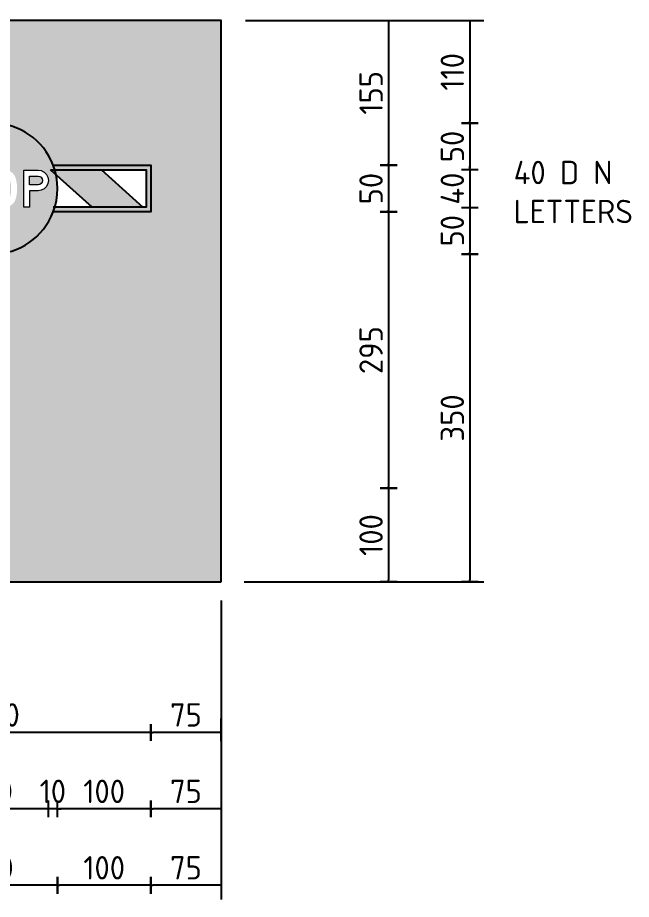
# Model space of a CAD drawing. Extents: x 0 to 420, y 0 to 297.
# Drawn here: x 194.3 to 259.9, y 148.1 to 242.4 of the extents above; entities that cross this region are included whole.
import ezdxf

# ---------------------------------------------------------------- set-up
doc = ezdxf.new("R2010")
doc.units = 0
doc.header["$LTSCALE"] = 0.3
doc.header["$MEASUREMENT"] = 0
doc.layers.get('0').update_dxf_attribs({"linetype": 'CONTINUOUS'})
doc.layers.get('DEFPOINTS').update_dxf_attribs({"linetype": 'CONTINUOUS'})
for name, color, linetype in [('COMMENTS', 4, 'CONTINUOUS'), ('L25', 1, 'CONTINUOUS'), ('red', 10, 'CONTINUOUS'), ('T25', 1, 'CONTINUOUS')]:
    doc.layers.add(name, color=color, linetype=linetype)
doc.layers.add('yellow', color=7, linetype='CONTINUOUS', true_color=0xfedb00)
doc.styles.add('iso', font='iso3098b.shx')
doc.dimstyles.new('SIGNSDIM', dxfattribs={"dimtxt": 2.5, "dimasz": 0.2, "dimexe": 1.5, "dimexo": 2, "dimtad": 1, "dimdec": 4, "dimlfac": 10, "dimrnd": 1, "dimdsep": 46, "dimtxsty": 'iso', "dimblk": 'SGNDIM', "dimcen": 2.5, "dimse2": 1, "dimadec": 0, "dimazin": 0, "dimtfac": 1, "dimtdec": 4, "dimtix": 1, "dimtmove": 0, "dimatfit": 3, "dimldrblk": 'SGNDIM', "dimfxl": 1, "dimtolj": 1, "dimtzin": 0, "dimarcsym": 0})

# ---------------------------------------------------------------- blocks, each defined once
blk = doc.blocks.new('SGNDIM')
for p, q in [((0, 0), (-1, 0)), ((0, 4.5), (0, -4.5))]:
    blk.add_line(p, q)
blk = doc.blocks.new('*D2')
at = {"layer": 'DEFPOINTS', "color": 0, "transparency": 16777216}
for p in [(208.5726999957599, 186.5325313384875), (208.5726999957599, 165.9509098701172), (216.0726999957599, 163.0115493405144)]:
    blk.add_point(p, dxfattribs=at)
at = {"layer": 'T25', "color": 0, "lineweight": -2, "transparency": 16777216}
for p, q in [((216.0726999957599, 165.0115493405144), (216.0726999957599, 167.4509098701172)), ((215.8726999957599, 165.9509098701172), (208.7726999957599, 165.9509098701172))]:
    blk.add_line(p, q, dxfattribs=at)
at = {"layer": 'T25', "color": 0, "lineweight": -2, "transparency": 16777216, "xscale": 0.2, "yscale": 0.2, "zscale": 0.2, "rotation": 180}
blk.add_blockref('SGNDIM', (208.5726999957599, 165.9509098701172), dxfattribs=at)
at = {"layer": 'T25', "color": 0, "lineweight": -2, "transparency": 16777216, "xscale": 0.2, "yscale": 0.2, "zscale": 0.2}
blk.add_blockref('SGNDIM', (216.0726999957599, 165.9509098701172), dxfattribs=at)
at = {"layer": 'T25', "color": 0, "transparency": 16777216, "insert": (212.3226999957599, 167.8259098701172), "char_height": 2.5, "attachment_point": 5, "style": 'iso'}
blk.add_mtext('\\A1;75', dxfattribs=at)
blk = doc.blocks.new('*D3')
at = {"layer": 'DEFPOINTS', "color": 0, "transparency": 16777216}
for p in [(175.5922074635039, 176.0658965748927), (208.5726999957599, 176.0658965748927), (175.5922074635039, 165.9509098701172)]:
    blk.add_point(p, dxfattribs=at)
at = {"layer": 'T25', "color": 0, "lineweight": -2, "transparency": 16777216}
blk.add_line((208.3726999957599, 165.9509098701172), (175.7922074635039, 165.9509098701172), dxfattribs=at)
at = {"layer": 'T25', "color": 0, "lineweight": -2, "transparency": 16777216, "xscale": 0.2, "yscale": 0.2, "zscale": 0.2, "rotation": 180}
blk.add_blockref('SGNDIM', (175.5922074635039, 165.9509098701172), dxfattribs=at)
at = {"layer": 'T25', "color": 0, "lineweight": -2, "transparency": 16777216, "xscale": 0.2, "yscale": 0.2, "zscale": 0.2}
blk.add_blockref('SGNDIM', (208.5726999957599, 165.9509098701172), dxfattribs=at)
at = {"layer": 'T25', "color": 0, "transparency": 16777216, "insert": (192.0824537296319, 167.8259098701172), "char_height": 2.5, "attachment_point": 5, "style": 'iso'}
blk.add_mtext('\\A1;330', dxfattribs=at)
blk = doc.blocks.new('*D5')
at = {"layer": 'DEFPOINTS', "color": 0, "transparency": 16777216}
for p in [(216.694383225, 242.0548077980703), (218.1503390737959, 226.5847744485458), (233.9836759505183, 226.5847744485458)]:
    blk.add_point(p, dxfattribs=at)
at = {"layer": 'T25', "color": 0, "lineweight": -2, "transparency": 16777216}
for p, q in [((218.694383225, 242.0548077980703), (235.4836759505183, 242.0548077980703)), ((233.9836759505183, 241.8548077980703), (233.9836759505183, 226.7847744485458))]:
    blk.add_line(p, q, dxfattribs=at)
at = {"layer": 'T25', "color": 0, "lineweight": -2, "transparency": 16777216, "xscale": 0.2, "yscale": 0.2, "zscale": 0.2}
for p, rotation in [((233.9836759505183, 242.0548077980703), 90), ((233.9836759505183, 226.5847744485458), 270)]:
    blk.add_blockref('SGNDIM', p, dxfattribs=dict(at, rotation=rotation))
at = {"layer": 'T25', "color": 0, "transparency": 16777216, "insert": (232.1086759505183, 234.3197911233081), "char_height": 2.5, "attachment_point": 5, "rotation": 90, "style": 'iso'}
blk.add_mtext('\\A1;155', dxfattribs=at)
blk = doc.blocks.new('*D6')
at = {"layer": 'DEFPOINTS', "color": 0, "transparency": 16777216}
for p in [(229.008242185857, 226.5847744485458), (229.008242185857, 221.584610973919), (233.9836759505182, 221.584610973919)]:
    blk.add_point(p, dxfattribs=at)
at = {"layer": 'T25', "color": 0, "lineweight": -2, "transparency": 16777216}
blk.add_line((233.9836759505182, 226.3847744485458), (233.9836759505182, 221.7846109739189), dxfattribs=at)
at = {"layer": 'T25', "color": 0, "lineweight": -2, "transparency": 16777216, "xscale": 0.2, "yscale": 0.2, "zscale": 0.2}
for p, rotation in [((233.9836759505182, 226.5847744485458), 90), ((233.9836759505182, 221.584610973919), 270)]:
    blk.add_blockref('SGNDIM', p, dxfattribs=dict(at, rotation=rotation))
at = {"layer": 'T25', "color": 0, "transparency": 16777216, "insert": (232.1086759505182, 224.0846927112324), "char_height": 2.5, "attachment_point": 5, "rotation": 90, "style": 'iso'}
blk.add_mtext('\\A1;50', dxfattribs=at)
blk = doc.blocks.new('*D7')
at = {"layer": 'DEFPOINTS', "color": 0, "transparency": 16777216}
for p in [(220.2060021391656, 192.0548077980702), (217.0704757626135, 182.0548077980702), (233.9836759505183, 182.0548077980702)]:
    blk.add_point(p, dxfattribs=at)
at = {"layer": 'T25', "color": 0, "lineweight": -2, "transparency": 16777216}
for p, q in [((233.9836759505183, 191.8548077980702), (233.9836759505183, 182.2548077980702)), ((219.0704757626135, 182.0548077980702), (235.4836759505183, 182.0548077980702))]:
    blk.add_line(p, q, dxfattribs=at)
at = {"layer": 'T25', "color": 0, "lineweight": -2, "transparency": 16777216, "xscale": 0.2, "yscale": 0.2, "zscale": 0.2}
for p, rotation in [((233.9836759505183, 192.0548077980702), 90), ((233.9836759505183, 182.0548077980702), 270)]:
    blk.add_blockref('SGNDIM', p, dxfattribs=dict(at, rotation=rotation))
at = {"layer": 'T25', "color": 0, "transparency": 16777216, "insert": (232.1086759505182, 187.0548077980702), "char_height": 2.5, "attachment_point": 5, "rotation": 90, "style": 'iso'}
blk.add_mtext('\\A1;100', dxfattribs=at)
blk = doc.blocks.new('*D8')
at = {"layer": 'DEFPOINTS', "color": 0, "transparency": 16777216}
for p in [(216.0726999957599, 259.0791072297466), (156.0726999957599, 242.0548077980702), (216.0726999957599, 242.0548077980702)]:
    blk.add_point(p, dxfattribs=at)
at = {"layer": 'T25', "color": 0, "lineweight": -2, "transparency": 16777216}
for p, q in [((156.0726999957599, 244.0548077980702), (156.0726999957599, 260.5791072297466)), ((216.0726999957599, 244.0548077980702), (216.0726999957599, 260.5791072297466)), ((156.2726999957599, 259.0791072297466), (215.8726999957599, 259.0791072297466))]:
    blk.add_line(p, q, dxfattribs=at)
at = {"layer": 'T25', "color": 0, "lineweight": -2, "transparency": 16777216, "xscale": 0.2, "yscale": 0.2, "zscale": 0.2, "rotation": 180}
blk.add_blockref('SGNDIM', (156.0726999957599, 259.0791072297466), dxfattribs=at)
at = {"layer": 'T25', "color": 0, "lineweight": -2, "transparency": 16777216, "xscale": 0.2, "yscale": 0.2, "zscale": 0.2}
blk.add_blockref('SGNDIM', (216.0726999957599, 259.0791072297466), dxfattribs=at)
at = {"layer": 'T25', "color": 0, "transparency": 16777216, "insert": (186.0726999957599, 260.9541072297466), "char_height": 2.5, "attachment_point": 5, "style": 'iso'}
blk.add_mtext('\\A1;600', dxfattribs=at)
blk = doc.blocks.new('*D9')
at = {"layer": 'DEFPOINTS', "color": 0, "transparency": 16777216}
for p in [(204.5999206932197, 221.5846109739189), (204.5999206932197, 192.0548077980702), (233.9836759505182, 192.0548077980702)]:
    blk.add_point(p, dxfattribs=at)
at = {"layer": 'T25', "color": 0, "lineweight": -2, "transparency": 16777216}
blk.add_line((233.9836759505182, 221.3846109739189), (233.9836759505182, 192.2548077980702), dxfattribs=at)
at = {"layer": 'T25', "color": 0, "lineweight": -2, "transparency": 16777216, "xscale": 0.2, "yscale": 0.2, "zscale": 0.2}
for p, rotation in [((233.9836759505182, 221.5846109739189), 90), ((233.9836759505182, 192.0548077980702), 270)]:
    blk.add_blockref('SGNDIM', p, dxfattribs=dict(at, rotation=rotation))
at = {"layer": 'T25', "color": 0, "transparency": 16777216, "insert": (232.1086759505182, 206.8197093859946), "char_height": 2.5, "attachment_point": 5, "rotation": 90, "style": 'iso'}
blk.add_mtext('\\A1;295', dxfattribs=at)
blk = doc.blocks.new('*D13')
at = {"layer": 'DEFPOINTS', "color": 0, "transparency": 16777216}
for p in [(216.0726999957599, 182.051913389665), (208.5726999957599, 179.4540804240044), (208.5726999957599, 157.7820823303519)]:
    blk.add_point(p, dxfattribs=at)
at = {"layer": 'T25', "color": 0, "lineweight": -2, "transparency": 16777216}
for p, q in [((216.0726999957599, 180.051913389665), (216.0726999957599, 156.2820823303519)), ((215.8726999957599, 157.7820823303519), (208.7726999957599, 157.7820823303519))]:
    blk.add_line(p, q, dxfattribs=at)
at = {"layer": 'T25', "color": 0, "lineweight": -2, "transparency": 16777216, "xscale": 0.2, "yscale": 0.2, "zscale": 0.2, "rotation": 180}
blk.add_blockref('SGNDIM', (208.5726999957599, 157.7820823303519), dxfattribs=at)
at = {"layer": 'T25', "color": 0, "lineweight": -2, "transparency": 16777216, "xscale": 0.2, "yscale": 0.2, "zscale": 0.2}
blk.add_blockref('SGNDIM', (216.0726999957599, 157.7820823303519), dxfattribs=at)
at = {"layer": 'T25', "color": 0, "transparency": 16777216, "insert": (212.3226999957599, 159.6570823303519), "char_height": 2.5, "attachment_point": 5, "style": 'iso'}
blk.add_mtext('\\A1;75', dxfattribs=at)
blk = doc.blocks.new('*D14')
at = {"layer": 'DEFPOINTS', "color": 0, "transparency": 16777216}
for p in [(198.6020076028956, 160.8400542782418), (208.5726999957599, 160.8400542782418), (198.6020076028956, 157.7820823303519)]:
    blk.add_point(p, dxfattribs=at)
at = {"layer": 'T25', "color": 0, "lineweight": -2, "transparency": 16777216}
blk.add_line((208.3726999957599, 157.7820823303519), (198.8020076028955, 157.7820823303519), dxfattribs=at)
at = {"layer": 'T25', "color": 0, "lineweight": -2, "transparency": 16777216, "xscale": 0.2, "yscale": 0.2, "zscale": 0.2, "rotation": 180}
blk.add_blockref('SGNDIM', (198.6020076028956, 157.7820823303519), dxfattribs=at)
at = {"layer": 'T25', "color": 0, "lineweight": -2, "transparency": 16777216, "xscale": 0.2, "yscale": 0.2, "zscale": 0.2}
blk.add_blockref('SGNDIM', (208.5726999957599, 157.7820823303519), dxfattribs=at)
at = {"layer": 'T25', "color": 0, "transparency": 16777216, "insert": (203.5873537993277, 159.6570823303519), "char_height": 2.5, "attachment_point": 5, "style": 'iso'}
blk.add_mtext('\\A1;100', dxfattribs=at)
blk = doc.blocks.new('*D16')
at = {"layer": 'DEFPOINTS', "color": 0, "transparency": 16777216}
for p in [(185.6194949982662, 161.4574841481984), (197.6033527871548, 161.4574841481984), (185.6194949982662, 157.7820823303519)]:
    blk.add_point(p, dxfattribs=at)
at = {"layer": 'T25', "color": 0, "lineweight": -2, "transparency": 16777216}
blk.add_line((197.4033527871548, 157.7820823303519), (185.8194949982662, 157.7820823303519), dxfattribs=at)
at = {"layer": 'T25', "color": 0, "lineweight": -2, "transparency": 16777216, "xscale": 0.2, "yscale": 0.2, "zscale": 0.2, "rotation": 180}
blk.add_blockref('SGNDIM', (185.6194949982662, 157.7820823303519), dxfattribs=at)
at = {"layer": 'T25', "color": 0, "lineweight": -2, "transparency": 16777216, "xscale": 0.2, "yscale": 0.2, "zscale": 0.2}
blk.add_blockref('SGNDIM', (197.6033527871548, 157.7820823303519), dxfattribs=at)
at = {"layer": 'T25', "color": 0, "transparency": 16777216, "insert": (191.6114238927105, 159.6570823303519), "char_height": 2.5, "attachment_point": 5, "style": 'iso'}
blk.add_mtext('\\A1;120', dxfattribs=at)
blk = doc.blocks.new('*D27')
at = {"layer": 'DEFPOINTS', "color": 0, "transparency": 16777216}
for p in [(216.0726999957599, 256.0594569419359), (208.5726999957599, 253.120096412333), (208.5726999957599, 228.6180734402393)]:
    blk.add_point(p, dxfattribs=at)
at = {"layer": 'T25', "color": 0, "lineweight": -2, "transparency": 16777216}
for p, q in [((216.0726999957599, 254.0594569419359), (216.0726999957599, 251.620096412333)), ((215.8726999957599, 253.120096412333), (208.7726999957599, 253.120096412333))]:
    blk.add_line(p, q, dxfattribs=at)
at = {"layer": 'T25', "color": 0, "lineweight": -2, "transparency": 16777216, "xscale": 0.2, "yscale": 0.2, "zscale": 0.2, "rotation": 180}
blk.add_blockref('SGNDIM', (208.5726999957599, 253.120096412333), dxfattribs=at)
at = {"layer": 'T25', "color": 0, "lineweight": -2, "transparency": 16777216, "xscale": 0.2, "yscale": 0.2, "zscale": 0.2}
blk.add_blockref('SGNDIM', (216.0726999957599, 253.120096412333), dxfattribs=at)
at = {"layer": 'T25', "color": 0, "transparency": 16777216, "insert": (212.3226999957599, 254.995096412333), "char_height": 2.5, "attachment_point": 5, "style": 'iso'}
blk.add_mtext('\\A1;75', dxfattribs=at)
blk = doc.blocks.new('*D31')
at = {"layer": 'DEFPOINTS', "color": 0, "transparency": 16777216}
for p in [(216.0726999957599, 173.8830858498997), (208.5726999957599, 171.2852528842391), (208.5726999957599, 149.6132547905866)]:
    blk.add_point(p, dxfattribs=at)
at = {"layer": 'T25', "color": 0, "lineweight": -2, "transparency": 16777216}
for p, q in [((216.0726999957599, 171.8830858498997), (216.0726999957599, 148.1132547905866)), ((215.8726999957599, 149.6132547905866), (208.7726999957599, 149.6132547905866))]:
    blk.add_line(p, q, dxfattribs=at)
at = {"layer": 'T25', "color": 0, "lineweight": -2, "transparency": 16777216, "xscale": 0.2, "yscale": 0.2, "zscale": 0.2, "rotation": 180}
blk.add_blockref('SGNDIM', (208.5726999957599, 149.6132547905866), dxfattribs=at)
at = {"layer": 'T25', "color": 0, "lineweight": -2, "transparency": 16777216, "xscale": 0.2, "yscale": 0.2, "zscale": 0.2}
blk.add_blockref('SGNDIM', (216.0726999957599, 149.6132547905866), dxfattribs=at)
at = {"layer": 'T25', "color": 0, "transparency": 16777216, "insert": (212.3226999957599, 151.4882547905866), "char_height": 2.5, "attachment_point": 5, "style": 'iso'}
blk.add_mtext('\\A1;75', dxfattribs=at)
blk = doc.blocks.new('*D32')
at = {"layer": 'DEFPOINTS', "color": 0, "transparency": 16777216}
for p in [(198.6020076028956, 152.6712267384765), (208.5726999957599, 152.6712267384765), (198.6020076028956, 149.6132547905866)]:
    blk.add_point(p, dxfattribs=at)
at = {"layer": 'T25', "color": 0, "lineweight": -2, "transparency": 16777216}
blk.add_line((208.3726999957599, 149.6132547905866), (198.8020076028955, 149.6132547905866), dxfattribs=at)
at = {"layer": 'T25', "color": 0, "lineweight": -2, "transparency": 16777216, "xscale": 0.2, "yscale": 0.2, "zscale": 0.2, "rotation": 180}
blk.add_blockref('SGNDIM', (198.6020076028956, 149.6132547905866), dxfattribs=at)
at = {"layer": 'T25', "color": 0, "lineweight": -2, "transparency": 16777216, "xscale": 0.2, "yscale": 0.2, "zscale": 0.2}
blk.add_blockref('SGNDIM', (208.5726999957599, 149.6132547905866), dxfattribs=at)
at = {"layer": 'T25', "color": 0, "transparency": 16777216, "insert": (203.5873537993277, 151.4882547905866), "char_height": 2.5, "attachment_point": 5, "style": 'iso'}
blk.add_mtext('\\A1;100', dxfattribs=at)
blk = doc.blocks.new('*D30')
at = {"layer": 'DEFPOINTS', "color": 0, "transparency": 16777216}
for p in [(184.6208401825255, 153.9012235780743), (198.6020076028955, 153.9012235780743), (184.6208401825255, 149.6132547905866)]:
    blk.add_point(p, dxfattribs=at)
at = {"layer": 'T25', "color": 0, "lineweight": -2, "transparency": 16777216}
blk.add_line((198.4020076028955, 149.6132547905866), (184.8208401825255, 149.6132547905866), dxfattribs=at)
at = {"layer": 'T25', "color": 0, "lineweight": -2, "transparency": 16777216, "xscale": 0.2, "yscale": 0.2, "zscale": 0.2, "rotation": 180}
blk.add_blockref('SGNDIM', (184.6208401825255, 149.6132547905866), dxfattribs=at)
at = {"layer": 'T25', "color": 0, "lineweight": -2, "transparency": 16777216, "xscale": 0.2, "yscale": 0.2, "zscale": 0.2}
blk.add_blockref('SGNDIM', (198.6020076028955, 149.6132547905866), dxfattribs=at)
at = {"layer": 'T25', "color": 0, "transparency": 16777216, "insert": (191.6114238927105, 151.4882547905866), "char_height": 2.5, "attachment_point": 5, "style": 'iso'}
blk.add_mtext('\\A1;140', dxfattribs=at)
blk = doc.blocks.new('*D36')
at = {"layer": 'DEFPOINTS', "color": 0, "transparency": 16777216}
for p in [(230.405186861983, 242.0548077980703), (231.4376132081462, 231.0849215757101), (242.6651199712963, 231.0849215757101)]:
    blk.add_point(p, dxfattribs=at)
at = {"layer": 'T25', "color": 0, "lineweight": -2, "transparency": 16777216}
for p, q in [((232.405186861983, 242.0548077980703), (244.1651199712963, 242.0548077980703)), ((242.6651199712963, 241.8548077980703), (242.6651199712963, 231.2849215757101))]:
    blk.add_line(p, q, dxfattribs=at)
at = {"layer": 'T25', "color": 0, "lineweight": -2, "transparency": 16777216, "xscale": 0.2, "yscale": 0.2, "zscale": 0.2}
for p, rotation in [((242.6651199712963, 242.0548077980703), 90), ((242.6651199712963, 231.0849215757101), 270)]:
    blk.add_blockref('SGNDIM', p, dxfattribs=dict(at, rotation=rotation))
at = {"layer": 'T25', "color": 0, "transparency": 16777216, "insert": (240.7901199712963, 236.5698646868902), "char_height": 2.5, "attachment_point": 5, "rotation": 90, "style": 'iso'}
blk.add_mtext('\\A1;110', dxfattribs=at)
blk = doc.blocks.new('*D37')
at = {"layer": 'DEFPOINTS', "color": 0, "transparency": 16777216}
for p in [(237.6916317012655, 222.0826721569375), (237.6916317012655, 217.0844638467548), (242.6651199712963, 217.0844638467548)]:
    blk.add_point(p, dxfattribs=at)
at = {"layer": 'T25', "color": 0, "lineweight": -2, "transparency": 16777216}
blk.add_line((242.6651199712963, 221.8826721569376), (242.6651199712963, 217.2844638467548), dxfattribs=at)
at = {"layer": 'T25', "color": 0, "lineweight": -2, "transparency": 16777216, "xscale": 0.2, "yscale": 0.2, "zscale": 0.2}
for p, rotation in [((242.6651199712963, 222.0826721569375), 90), ((242.6651199712963, 217.0844638467548), 270)]:
    blk.add_blockref('SGNDIM', p, dxfattribs=dict(at, rotation=rotation))
at = {"layer": 'T25', "color": 0, "transparency": 16777216, "insert": (240.7901199712963, 219.5835680018462), "char_height": 2.5, "attachment_point": 5, "rotation": 90, "style": 'iso'}
blk.add_mtext('\\A1;50', dxfattribs=at)
blk = doc.blocks.new('*D38')
at = {"layer": 'DEFPOINTS', "color": 0, "transparency": 16777216}
for p in [(194.4024024950311, 217.0844638467548), (216.5502508079161, 182.0548077980702), (242.6651199712963, 182.0548077980702)]:
    blk.add_point(p, dxfattribs=at)
at = {"layer": 'T25', "color": 0, "lineweight": -2, "transparency": 16777216}
for p, q in [((242.6651199712964, 216.8844638467548), (242.6651199712963, 182.2548077980701)), ((218.5502508079161, 182.0548077980702), (244.1651199712963, 182.0548077980702))]:
    blk.add_line(p, q, dxfattribs=at)
at = {"layer": 'T25', "color": 0, "lineweight": -2, "transparency": 16777216, "xscale": 0.2, "yscale": 0.2, "zscale": 0.2}
for p, rotation in [((242.6651199712964, 217.0844638467548), 90), ((242.6651199712963, 182.0548077980702), 270)]:
    blk.add_blockref('SGNDIM', p, dxfattribs=dict(at, rotation=rotation))
at = {"layer": 'T25', "color": 0, "transparency": 16777216, "insert": (240.7901199712963, 199.5696358224125), "char_height": 2.5, "attachment_point": 5, "rotation": 90, "style": 'iso'}
blk.add_mtext('\\A1;350', dxfattribs=at)
blk = doc.blocks.new('*D39')
at = {"layer": 'DEFPOINTS', "color": 0, "transparency": 16777216}
for p in [(238.6808819703066, 226.0867132655272), (238.6808819703066, 222.0826721569375), (242.6651199712962, 222.0826721569375)]:
    blk.add_point(p, dxfattribs=at)
at = {"layer": 'T25', "color": 0, "lineweight": -2, "transparency": 16777216}
for p, q in [((242.6651199712962, 226.2867132655272), (242.6651199712962, 226.4867132655272)), ((242.6651199712962, 226.0867132655272), (242.6651199712962, 222.0826721569375)), ((242.6651199712962, 221.8826721569376), (242.6651199712962, 221.6826721569375))]:
    blk.add_line(p, q, dxfattribs=at)
at = {"layer": 'T25', "color": 0, "lineweight": -2, "transparency": 16777216, "xscale": 0.2, "yscale": 0.2, "zscale": 0.2}
for p, rotation in [((242.6651199712962, 226.0867132655272), 270), ((242.6651199712962, 222.0826721569375), 90)]:
    blk.add_blockref('SGNDIM', p, dxfattribs=dict(at, rotation=rotation))
at = {"layer": 'T25', "color": 0, "transparency": 16777216, "insert": (240.7901199712962, 224.0846927112324), "char_height": 2.5, "attachment_point": 5, "rotation": 90, "style": 'iso'}
blk.add_mtext('\\A1;40', dxfattribs=at)
blk = doc.blocks.new('*D40')
at = {"layer": 'DEFPOINTS', "color": 0, "transparency": 16777216}
for p in [(237.6916317012654, 231.08492157571), (237.6916317012654, 226.0867132655272), (242.6651199712962, 226.0867132655272)]:
    blk.add_point(p, dxfattribs=at)
at = {"layer": 'T25', "color": 0, "lineweight": -2, "transparency": 16777216}
blk.add_line((242.6651199712962, 230.88492157571), (242.6651199712962, 226.2867132655272), dxfattribs=at)
at = {"layer": 'T25', "color": 0, "lineweight": -2, "transparency": 16777216, "xscale": 0.2, "yscale": 0.2, "zscale": 0.2}
for p, rotation in [((242.6651199712962, 231.08492157571), 90), ((242.6651199712962, 226.0867132655272), 270)]:
    blk.add_blockref('SGNDIM', p, dxfattribs=dict(at, rotation=rotation))
at = {"layer": 'T25', "color": 0, "transparency": 16777216, "insert": (240.7901199712962, 228.5858174206186), "char_height": 2.5, "attachment_point": 5, "rotation": 90, "style": 'iso'}
blk.add_mtext('\\A1;50', dxfattribs=at)
blk = doc.blocks.new('*D41')
at = {"layer": 'DEFPOINTS', "color": 0, "transparency": 16777216}
for p in [(197.6033527871548, 158.0883658151724), (197.6033527871548, 157.7820823303519), (198.6020076028956, 158.0883658151724)]:
    blk.add_point(p, dxfattribs=at)
at = {"layer": 'T25', "color": 0, "lineweight": -2, "transparency": 16777216}
for p, q in [((197.4033527871549, 157.7820823303519), (197.2033527871548, 157.7820823303519)), ((198.6020076028956, 157.7820823303519), (197.6033527871548, 157.7820823303519)), ((198.8020076028956, 157.7820823303519), (199.0020076028956, 157.7820823303519))]:
    blk.add_line(p, q, dxfattribs=at)
at = {"layer": 'T25', "color": 0, "lineweight": -2, "transparency": 16777216, "xscale": 0.2, "yscale": 0.2, "zscale": 0.2}
blk.add_blockref('SGNDIM', (197.6033527871548, 157.7820823303519), dxfattribs=at)
at = {"layer": 'T25', "color": 0, "lineweight": -2, "transparency": 16777216, "xscale": 0.2, "yscale": 0.2, "zscale": 0.2, "rotation": 180}
blk.add_blockref('SGNDIM', (198.6020076028956, 157.7820823303519), dxfattribs=at)
at = {"layer": 'T25', "color": 0, "transparency": 16777216, "insert": (198.1026801950252, 159.6570823303519), "char_height": 2.5, "attachment_point": 5, "style": 'iso'}
blk.add_mtext('\\A1;10', dxfattribs=at)

msp = doc.modelspace()

# ---------------------------------------------------------------- hatches: boundary and pattern name
at = {"layer": 'L25'}
h = msp.add_hatch(color=256, dxfattribs=at)
h.dxf.hatch_style = 1
h.paths.add_polyline_path([(208.5726999957599, 226.5847744485458), (198.1396588697817, 226.5847744485458, -0.01889457418310459), (198.3097769479898, 226.0847744485458), (208.0726999957599, 226.0847744485458), (208.0726999957599, 222.0846109739189), (198.3097769479898, 222.0846109739189, -0.01889457418310455), (198.1396588697817, 221.5846109739189), (208.5726999957599, 221.5846109739189)])
at = {"layer": 'red'}
h = msp.add_hatch(color=256, dxfattribs=at)
edge = h.paths.add_edge_path()
edge.add_arc((191.6114238927105, 224.0846927112324), 6.99058371018503, 200.9550621493455, 339.0449378506545)
edge.add_arc((191.6114238927105, 224.0846927112324), 6.99058371018503, 339.0449378506545, 560.9550621493455)
h.paths.add_polyline_path([(196.5291347602472, 225.4310564750377), (196.7104889734028, 225.3950523297788), (196.8651734493296, 225.2923738414481), (196.9678519376604, 225.1376893655212), (197.0038560829192, 224.9563351523656), (196.9678519376604, 224.7736474523485), (196.8651734493296, 224.6189629764216), (196.7104889734028, 224.5162844880909), (196.5291347602472, 224.4816138296935), (195.6196967207461, 224.4816138296935), (195.6196967207461, 225.4310564750377)], flags=0)
h.paths.add_polyline_path([(196.5291347602472, 226.0631292473595), (196.8718408836369, 226.0111232597634), (197.1812098354906, 225.8537718101137), (197.4265714179953, 225.608410227609), (197.583922867645, 225.2990412757553), (197.6359288552411, 224.9563351523656), (197.583922867645, 224.6136290289759), (197.4265714179953, 224.3029265902607), (197.1812098354906, 224.057565007756), (196.8718408836369, 223.9015470449677), (196.5291347602472, 223.8482075705102), (195.6196967207461, 223.8482075705102), (195.6196967207461, 222.1080072163329), (194.9876239484242, 222.1080072163329), (194.9876239484242, 226.0631292473595)], flags=16)
h.paths.add_polyline_path([(192.9020504971344, 225.4697275940194), (192.6273522036781, 225.4097206852547), (192.4033264109564, 225.2417013407134), (192.2686442379511, 224.9950062713473), (192.1539643678674, 224.3922702099771), (192.1539643678674, 223.7788662537154), (192.2686442379511, 223.1761301923451), (192.4033264109564, 222.929435122979), (192.6273522036781, 222.7614157784378), (192.9020504971344, 222.701408869673), (193.1754153037293, 222.7614157784378), (193.399441096451, 222.929435122979), (193.5341232694562, 223.1761301923451), (193.64880313954, 223.7788662537154), (193.64880313954, 224.3922702099771), (193.5341232694562, 224.9950062713473), (193.399441096451, 225.2417013407134), (193.1754153037293, 225.4097206852547)], flags=0)
h.paths.add_polyline_path([(192.9020504971344, 226.1031338532027), (192.5593443737447, 226.0591287867752), (192.2406410138609, 225.9257801006314), (191.9686096941275, 225.7124222028012), (191.7619192306045, 225.4363904224834), (191.6365714656293, 225.1136866020153), (191.5218915955455, 224.4322748158203), (191.5218915955455, 223.7401951347337), (191.6365714656293, 223.0574498616772), (191.7619192306045, 222.7360795280705), (191.9686096941275, 222.4587142608912), (192.2406410138609, 222.2466898499225), (192.5593443737447, 222.1133411637787), (192.9020504971344, 222.0680026104898), (193.2434231336626, 222.1133411637787), (193.5621264935464, 222.2466898499225), (193.8341578132799, 222.4587142608912), (194.0408482768029, 222.7360795280705), (194.1661960417781, 223.0574498616772), (194.2822093987233, 223.7401951347337), (194.2822093987233, 224.4322748158203), (194.1661960417781, 225.1136866020153), (194.0408482768029, 225.4363904224834), (193.8341578132799, 225.7124222028012), (193.5621264935464, 225.9257801006314), (193.2434231336626, 226.0591287867752)], flags=16)
h.paths.add_polyline_path([(187.5774374594105, 223.2148013113269), (187.4894273265555, 222.9721067025451), (187.3067396265384, 222.789419002528), (187.0640450177566, 222.701408869673), (186.8333517907278, 222.7027423565345), (186.6146599454518, 222.7720836733293), (186.4239713242661, 222.9014318988888), (186.2799547432307, 223.081452625183), (186.1946115840987, 223.2948105230132), (185.6012099307586, 223.0574498616772), (185.7452265117939, 222.7387465017933), (185.9652518439313, 222.4653816951984), (186.2439505979719, 222.2560242579526), (186.5679879053015, 222.1213420849473), (186.913361002414, 222.0706695842126), (187.2614010732495, 222.1080072163329), (187.5481007484588, 222.2106857046637), (187.8001297652707, 222.3813720229278), (188.0014862813479, 222.6093982762338), (188.1415024017989, 222.8787626222444), (188.2108437185937, 223.1761301923451), (188.1988423368408, 223.5028344733976), (188.1001643090943, 223.8135369121128), (187.9201435828002, 224.0869017187077), (187.6747820002955, 224.3015931033993), (187.3800814039175, 224.4416092238503), (186.8266843564206, 224.5602895545183), (186.5493190892414, 224.6389652793432), (186.4093029687903, 224.7589790968727), (186.350629546887, 224.9336658757211), (186.3919676395916, 225.1136866020153), (186.5319837600426, 225.2950408151709), (186.7226723812283, 225.4177216064233), (186.9453646870886, 225.4697275940194), (187.1853923221475, 225.4297229881762), (187.3827483776404, 225.2883733808638), (187.4987617345856, 225.0750154830336), (188.0921633879257, 225.2723715385265), (187.9708160835348, 225.5510702925671), (187.7801274623491, 225.7884309539032), (187.5334323929829, 225.9671181933359), (187.2480662046352, 226.0751306291125), (186.9453646870886, 226.1031338532027), (186.6519975775721, 226.0697966816667), (186.3746323103929, 225.9671181933359), (186.1306042147497, 225.8004323356562), (185.9332481592568, 225.5817404903802), (185.7932320388057, 225.3217105523997), (185.7198902614266, 225.0350108771904), (185.7225572351495, 224.7696469917642), (185.8012329599744, 224.5149510012294), (185.949250001594, 224.2949256690921), (186.1546069782556, 224.1255728376894), (186.4706433644165, 224.0068925070213), (186.8266843564206, 223.926883295335), (187.1427207425815, 223.8482075705102), (187.3347428506286, 223.7641978982395), (187.4827598922483, 223.6161808566199), (187.5667695645189, 223.4241587485727)], flags=16)
h.paths.add_polyline_path([(188.6575618171756, 226.0631292473595), (188.6575618171756, 225.4310564750377), (189.5656663698153, 225.4310564750377), (189.5656663698153, 222.1080072163329), (190.1990726289986, 222.1080072163329), (190.1990726289986, 225.4310564750377), (191.1085106684996, 225.4310564750377), (191.1085106684996, 226.0631292473595)], flags=16)
msp.add_hatch(color=256, dxfattribs=at).paths.add_polyline_path([(197.8436925164589, 226.0847744485459), (203.2904968701392, 226.0847744485458), (207.7351229541446, 222.0846109739189), (202.2883186004647, 222.0846109739189)])
at = {"layer": 'yellow'}
h = msp.add_hatch(color=256, dxfattribs=at)
h.paths.add_polyline_path([(216.0726999957599, 182.0548077980702), (216.0726999957599, 242.0548077980702), (156.0726999957599, 242.0548077980702), (156.0726999957599, 182.0548077980702)])
edge = h.paths.add_edge_path(flags=16)
edge.add_arc((169.6005551554148, 230.0548077980702), 2, 90, 180)
edge.add_line((167.6005551554148, 230.0548077980702), (167.6005551554148, 228.0847744485459))
edge.add_line((167.6005551554148, 228.0847744485459), (175.5922074635039, 228.0847744485459))
edge.add_line((175.5922074635039, 228.0847744485459), (175.5922074635039, 230.0548077980702))
edge.add_arc((173.5922074635039, 230.0548077980702), 2, 0, 90)
edge.add_line((173.5922074635039, 232.0548077980702), (169.6005551554148, 232.0548077980702))
h.paths.add_polyline_path([(167.6005551554147, 192.0548077980702), (167.6005551554148, 220.0846109739189), (175.5922074635039, 220.0846109739189), (175.5922074635039, 192.0548077980702)], flags=16)
edge = h.paths.add_edge_path(flags=16)
edge.add_line((185.0831889156393, 221.5846109739189), (163.5726999957599, 221.5846109739189))
edge.add_line((163.5726999957599, 221.5846109739189), (163.57269999576, 226.5847744485459))
edge.add_line((163.57269999576, 226.5847744485459), (185.0831889156393, 226.5847744485458))
edge.add_arc((191.6114238927105, 224.0846927112324), 6.990583710184983, 20.955062149345224, 159.0449378506547, ccw=False)
edge.add_line((198.1396588697817, 226.5847744485458), (208.5726999957599, 226.5847744485458))
edge.add_line((208.5726999957599, 226.5847744485458), (208.5726999957599, 221.5846109739189))
edge.add_line((208.5726999957599, 221.5846109739189), (198.1396588697817, 221.5846109739189))
edge.add_arc((191.6114238927105, 224.0846927112324), 6.99058371018503, 200.9550621493455, 339.0449378506545, ccw=False)

# ---------------------------------------------------------------- linework, layer by layer
at = {"layer": 'L25'}
msp.add_lwpolyline([(216.0726999957599, 182.0548077980702), (216.0726999957599, 242.0548077980702), (156.0726999957599, 242.0548077980702), (156.0726999957599, 182.0548077980702)], close=True, dxfattribs=at)
for points in [[(198.1396588697817, 226.5847744485458), (208.5726999957599, 226.5847744485458), (208.5726999957599, 221.5846109739189), (198.1396588697817, 221.5846109739189)], [(198.1396588697817, 226.0847744485458), (208.0726999957599, 226.0847744485458), (208.0726999957599, 222.0846109739189), (198.1396588697817, 222.0846109739189)]]:
    msp.add_lwpolyline(points, dxfattribs=at)
at = {"layer": 'red'}
msp.add_line((197.8436925164591, 226.0847744485458), (202.2883186004645, 222.0846109739189), dxfattribs=at)
for points in [[(198.1396588697817, 226.5847744485458, 0.6878585082558032), (185.0831889156393, 226.5847744485458, 0.6878585082558032)], [(198.1396588697817, 221.5846109739189, 0.184933446860278), (198.1396588697817, 226.5847744485458, 0.184933446860278)], [(185.0831889156393, 221.5846109739189, 0.6878585082558017), (198.1396588697817, 221.5846109739189)]]:
    msp.add_lwpolyline(points, format="xyb", dxfattribs=at)
at = {"layer": 'red', "lineweight": 0}
for points in [[(196.5291347602472, 226.0631292473595), (196.8718408836369, 226.0111232597634), (197.1812098354906, 225.8537718101137), (197.4265714179953, 225.608410227609), (197.583922867645, 225.2990412757553), (197.6359288552411, 224.9563351523656), (197.583922867645, 224.6136290289759), (197.4265714179953, 224.3029265902607), (197.1812098354906, 224.057565007756), (196.8718408836369, 223.9015470449677), (196.5291347602472, 223.8482075705102), (195.6196967207461, 223.8482075705102), (195.6196967207461, 222.1080072163329), (194.9876239484242, 222.1080072163329), (194.9876239484242, 226.0631292473595)], [(196.5291347602472, 225.4310564750377), (196.7104889734028, 225.3950523297788), (196.8651734493296, 225.2923738414481), (196.9678519376604, 225.1376893655212), (197.0038560829192, 224.9563351523656), (196.9678519376604, 224.7736474523485), (196.8651734493296, 224.6189629764216), (196.7104889734028, 224.5162844880909), (196.5291347602472, 224.4816138296935), (195.6196967207461, 224.4816138296935), (195.6196967207461, 225.4310564750377)]]:
    msp.add_lwpolyline(points, close=True, dxfattribs=at)
at = {"layer": 'red'}
msp.add_lwpolyline([(197.8436925164589, 226.0847744485459), (203.2904968701392, 226.0847744485458), (207.7351229541446, 222.0846109739189), (202.2883186004647, 222.0846109739189)], close=True, dxfattribs=at)

# ---------------------------------------------------------------- texts
at = {"layer": 'COMMENTS', "insert": (247.3427940352929, 227.0570656938125), "char_height": 2.5, "width": 12.5, "attachment_point": 1, "style": 'iso'}
msp.add_mtext('40 D N LETTERS', dxfattribs=at)

# ---------------------------------------------------------------- dimensions: what is measured, and where the dimension line sits
at = {"layer": 'T25'}
dim = msp.add_linear_dim(base=(216.0726999957599, 259.0791072297466), p1=(156.0726999957599, 242.0548077980702), p2=(216.0726999957599, 242.0548077980702), dimstyle='SIGNSDIM', override={"dimse2": 0}, dxfattribs=at)
dim.commit()
dim.dimension.update_dxf_attribs({"geometry": '*D8', "text_midpoint": (186.0726999957599, 260.9541072297466)})
for base, p1, p2, angle, picture, middle in [((208.5726999957599, 253.120096412333), (216.0726999957599, 256.0594569419359), (208.5726999957599, 228.6180734402393), 180, '*D27', (212.3226999957599, 254.995096412333)), ((233.9836759505183, 226.5847744485458), (216.694383225, 242.0548077980703), (218.1503390737959, 226.5847744485458), 90, '*D5', (232.1086759505183, 234.3197911233081)), ((242.6651199712963, 231.0849215757101), (230.405186861983, 242.0548077980703), (231.4376132081462, 231.0849215757101), 90, '*D36', (240.7901199712963, 236.5698646868902)), ((208.5726999957599, 165.9509098701172), (216.0726999957599, 163.0115493405144), (208.5726999957599, 186.5325313384875), 180, '*D2', (212.3226999957599, 167.8259098701172)), ((208.5726999957599, 157.7820823303519), (216.0726999957599, 182.051913389665), (208.5726999957599, 179.4540804240044), 180, '*D13', (212.3226999957599, 159.6570823303519)), ((208.5726999957599, 149.6132547905866), (216.0726999957599, 173.8830858498997), (208.5726999957599, 171.2852528842391), 180, '*D31', (212.3226999957599, 151.4882547905866))]:
    dim = msp.add_linear_dim(base=base, p1=p1, p2=p2, angle=angle, dimstyle='SIGNSDIM', dxfattribs=at)
    dim.commit()
    dim.dimension.update_dxf_attribs({"geometry": picture, "text_midpoint": middle})
for base, p1, p2, angle, override, picture, middle in [((242.6651199712962, 226.0867132655272), (237.6916317012654, 231.08492157571), (237.6916317012654, 226.0867132655272), 90, {"dimse1": 1}, '*D40', (240.7901199712962, 228.5858174206186)), ((233.9836759505182, 221.584610973919), (229.008242185857, 226.5847744485458), (229.008242185857, 221.584610973919), 90, {"dimse1": 1}, '*D6', (232.1086759505182, 224.0846927112324)), ((242.6651199712962, 222.0826721569375), (238.6808819703066, 226.0867132655272), (238.6808819703066, 222.0826721569375), 90, {"dimse1": 1}, '*D39', (240.7901199712962, 224.0846927112324)), ((233.9836759505182, 192.0548077980702), (204.5999206932197, 221.5846109739189), (204.5999206932197, 192.0548077980702), 90, {"dimse1": 1}, '*D9', (232.1086759505182, 206.8197093859946)), ((242.6651199712963, 217.0844638467548), (237.6916317012655, 222.0826721569375), (237.6916317012655, 217.0844638467548), 90, {"dimse1": 1}, '*D37', (240.7901199712963, 219.5835680018462)), ((242.6651199712963, 182.0548077980702), (194.4024024950311, 217.0844638467548), (216.5502508079161, 182.0548077980702), 90, {"dimse1": 1, "dimse2": 0}, '*D38', (240.7901199712963, 199.5696358224125)), ((233.9836759505183, 182.0548077980702), (220.2060021391656, 192.0548077980702), (217.0704757626135, 182.0548077980702), 90, {"dimse1": 1, "dimse2": 0}, '*D7', (232.1086759505182, 187.0548077980702)), ((175.5922074635039, 165.9509098701172), (208.5726999957599, 176.0658965748927), (175.5922074635039, 176.0658965748927), 180, {"dimse1": 1}, '*D3', (192.0824537296319, 167.8259098701172)), ((185.6194949982662, 157.7820823303519), (197.6033527871548, 161.4574841481984), (185.6194949982662, 161.4574841481984), 180, {"dimse1": 1}, '*D16', (191.6114238927105, 159.6570823303519)), ((197.6033527871548, 157.7820823303519), (198.6020076028956, 158.0883658151724), (197.6033527871548, 158.0883658151724), 180, {"dimse1": 1}, '*D41', (198.1026801950252, 159.6570823303519)), ((198.6020076028956, 157.7820823303519), (208.5726999957599, 160.8400542782418), (198.6020076028956, 160.8400542782418), 180, {"dimse1": 1}, '*D14', (203.5873537993277, 159.6570823303519)), ((184.6208401825255, 149.6132547905866), (198.6020076028955, 153.9012235780743), (184.6208401825255, 153.9012235780743), 180, {"dimse1": 1}, '*D30', (191.6114238927105, 151.4882547905866)), ((198.6020076028956, 149.6132547905866), (208.5726999957599, 152.6712267384765), (198.6020076028956, 152.6712267384765), 180, {"dimse1": 1}, '*D32', (203.5873537993277, 151.4882547905866))]:
    dim = msp.add_linear_dim(base=base, p1=p1, p2=p2, angle=angle, dimstyle='SIGNSDIM', override=override, dxfattribs=at)
    dim.commit()
    dim.dimension.update_dxf_attribs({"geometry": picture, "text_midpoint": middle})

doc.saveas('drawing.dxf')
